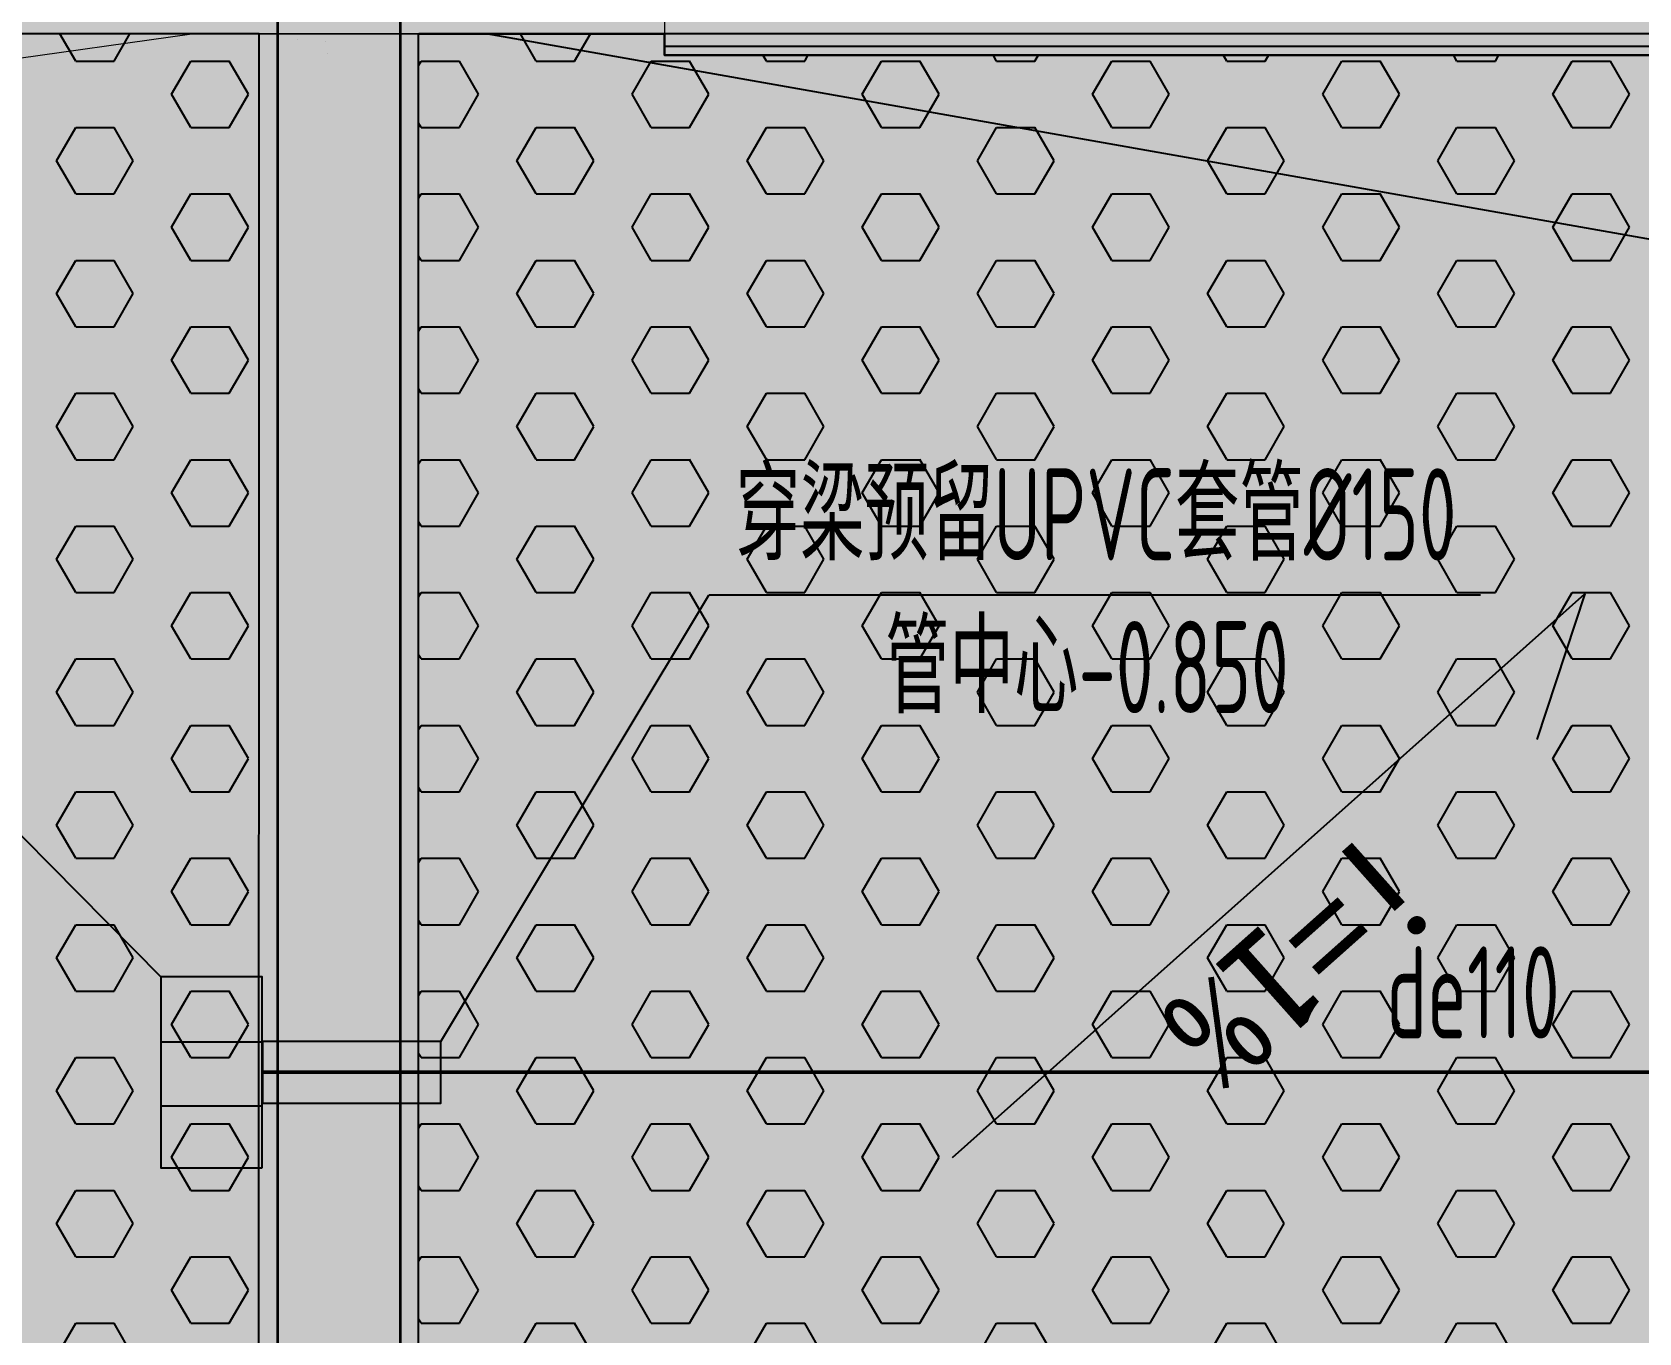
# Model space of a CAD drawing. Header units: inches. Extents: x 143994 to 247866, y 243815 to 272761.
# Drawn here: x 237138 to 239756, y 247549 to 249669 of the extents above; entities that cross this region are included whole.
import ezdxf
from ezdxf.enums import TextEntityAlignment as Align

# ---------------------------------------------------------------- set-up
doc = ezdxf.new("R2010")
doc.units = ezdxf.units.IN
doc.header["$LTSCALE"] = 1000
doc.header["$MEASUREMENT"] = 0
doc.layers.get('DEFPOINTS').update_dxf_attribs({"color": 62})
for name, color, linetype in [('0-dim', 90, 'Continuous'), ('0-fm', 30, 'Continuous'), ('0-hat', 251, 'Continuous'), ('0-word', 131, 'Continuous'), ('0-建筑1F', 127, 'Continuous'), ('0-建筑2F', 127, 'Continuous'), ('00给水标注', 13, 'Continuous'), ('00雨水标注', 3, 'Continuous'), ('00雨水管件', 64, 'Continuous'), ('A-Wall-Patn', 255, 'Continuous'), ('PUB_HATCH', 8, 'Continuous')]:
    doc.layers.add(name, color=color, linetype=linetype)
for name, color, linetype, lineweight in [('00雨水管', 60, 'Continuous', 50), ('A-Flr-LVTRY', 8, 'Continuous', 9), ('A-M-Stone', 11, 'Continuous', 15), ('A-Wall', 254, 'Continuous', 35)]:
    doc.layers.add(name, color=color, linetype=linetype, lineweight=lineweight)
doc.styles.add('ECADI', font='hzs.shx', dxfattribs={"width": 0.7, "bigfont": 'hztxt.shx'})
doc.styles.add('HS2', font='')
doc.styles.get("Standard").update_dxf_attribs({"font": 'arial.ttf'})
doc.styles.get('HS2').set_extended_font_data('SimHei')
doc.linetypes.add('Y_WATER_SUPPLY', pattern='A,3,-0.2,["Y",Standard,S=0.2,R=0,X=-0.1,Y=-0.05],-0.2', length=3.4)
pattern_1 = [(0, (36396.67, 147322.27), (0, 108.253175), [62.5, -125]), (120, (36396.67, 147322.27), (-93.75, -54.12659), [62.5, -125]), (60, (36459.17, 147322.27), (-93.75, 54.12659), [62.5, -125])]

# ---------------------------------------------------------------- blocks, each defined once
blk = doc.blocks.new('SLOP MARK')
at = {"layer": '0-dim', "color": 4}
blk.add_lwpolyline([(-13.8, 0), (13.8, 0), (9.47, 2.5)], dxfattribs=at)
at = {"layer": '0-word', "style": 'HS2', "flags": 4}
blk.add_attdef('i=1%', text='', height=3.5, dxfattribs=at).set_placement((-1.897, 1), align=Align.CENTER)
blk = doc.blocks.new('A$C0DD370A0')
at = {"layer": '0-fm'}
ref = blk.add_blockref('SLOP MARK', (-7915.6, 1898.1), dxfattribs=dict(at, xscale=-50.00000000000006, yscale=50.00000000000007, zscale=50, rotation=221.703982835027))
ref.add_attrib('i=1%', 'i=1%', dxfattribs={"layer": '0-word', "height": 175, "rotation": 221.704, "style": 'HS2'}).set_placement((-7921.6, 1825.8), align=Align.CENTER)
blk = doc.blocks.new('A$C3A954F53')
at = {"layer": '0-hat'}
h = blk.add_hatch(dxfattribs=at)
h.set_pattern_fill('HEX', color=256, scale=500)
h.set_pattern_definition(pattern_1)
h.paths.add_polyline_path([(3259.6, 0.1), (2859.5, 0.1), (2859.5, -34.5), (619.5, -34.5), (619.5, 0.5), (0, 0), (0, -2609.5), (3259.5, -2609.5)])
h = blk.add_hatch(dxfattribs=at)
h.set_pattern_fill('HEX', color=256, scale=500)
h.set_pattern_definition(pattern_1)
h.paths.add_polyline_path([(3519.5, 0.1), (3919.5, 0.1), (3919.5, -34.5), (6159.5, -34.5), (6159.5, 0.5), (6779.1, 0), (6779.1, -2609.5), (3519.6, -2609.5)])
at = {"layer": 'DEFPOINTS'}
for points in [[(3259.6, 0.1), (2859.5, 0.1), (2859.5, -34.5), (619.5, -34.5), (619.5, 0.5), (0, 0), (0, -2609.5), (3259.5, -2609.5)], [(3519.5, 0.1), (3919.5, 0.1), (3919.5, -34.5), (6159.5, -34.5), (6159.5, 0.5), (6779.1, 0), (6779.1, -2609.5), (3519.6, -2609.5)]]:
    blk.add_lwpolyline(points, close=True, dxfattribs=at)
blk = doc.blocks.new('144')
at = {"layer": 'A-M-Stone', "color": 127}
for p, q in [((653616.9, -390310.3), (653616.9, -390490.3)), ((652556.9, -390490.3), (652586.9, -390490.3)), ((652586.9, -390490.3), (652956.9, -390490.3)), ((653586.9, -390490.3), (653216.9, -390490.3)), ((653616.9, -390490.3), (653586.9, -390490.3))]:
    blk.add_line(p, q, dxfattribs=at)
at = {"layer": 'PUB_HATCH', "color": 127, "linetype": 'Continuous'}
for p, q in [((653018.4, -390499.5), (653018.4, -390499.5)), ((653065.1, -390502.9), (653065.1, -390502.9)), ((653166.1, -390490.1), (653166.1, -390490.1)), ((653068.6, -390523.1), (653068.6, -390523.1))]:
    blk.add_line(p, q, dxfattribs=at)
at = {"layer": 'PUB_HATCH', "color": 127}
for p, q in [((653616.9, -390490.3), (653616.9, -390525.3)), ((653616.9, -390525.3), (655856.9, -390525.3))]:
    blk.add_line(p, q, dxfattribs=at)
blk = doc.blocks.new('1442323')
at = {"layer": 'A-Flr-LVTRY', "color": 127}
blk.add_line((691954.2, -390992.9), (694896.9, -390579.3), dxfattribs=at)
at = {"layer": 'A-M-Stone', "color": 127}
for p, q in [((695666.9, -390399.3), (695666.9, -390579.3)), ((694606.9, -390579.3), (694636.9, -390579.3)), ((695636.9, -390579.3), (694636.9, -390579.3)), ((695006.9, -390579.3), (695266.9, -390579.3)), ((695666.9, -390579.3), (695636.9, -390579.3))]:
    blk.add_line(p, q, dxfattribs=at)
at = {"layer": 'PUB_HATCH', "color": 127}
for p, q in [((698375.3, -391109.8), (695376.9, -390579.3)), ((695666.9, -390579.3), (695666.9, -390599.3)), ((695666.9, -390599.3), (697906.9, -390599.3))]:
    blk.add_line(p, q, dxfattribs=at)
blk = doc.blocks.new('雨水口')
at = {"layer": '00雨水管件'}
for p, q in [((641335.4, -256989.9), (641335.4, -256824.7)), ((641439.6, -256989.9), (641439.6, -256824.7))]:
    blk.add_line(p, q, dxfattribs=at)
blk.add_lwpolyline([(641234.5, -256824.7), (641545.4, -256824.7), (641545.4, -256989.9), (641234.5, -256989.9)], close=True, dxfattribs=at)

msp = doc.modelspace()

# ---------------------------------------------------------------- hatches: boundary and pattern name
at = {"layer": 'DEFPOINTS'}
h = msp.add_hatch(dxfattribs=at)
h.set_pattern_fill('ANSI31', color=250)
h.set_pattern_definition([(45, (0, 0), (-1.122532015, 1.122532015), [])])
h.paths.add_polyline_path([(247866.03, 243814.78), (223286.02, 243814.78), (223286.02, 270814.78), (247866.03, 270814.78)])

# ---------------------------------------------------------------- linework, layer by layer
at = {"layer": '00雨水标注', "color": 1}
for p in [(237803.77, 248023.73), (239497.39, 248751.16)]:
    msp.add_line(p, (238240.39, 248751.16), dxfattribs=at)
at = {"layer": '00雨水标注'}
msp.add_line((237004.02, 248477.2), (237347.96, 248129.21), dxfattribs=at)
at = {"layer": '00雨水标注', "color": 1}
msp.add_lwpolyline([(237803.77, 248023.73), (237513.2, 248023.73), (237513.2, 247923.73), (237803.77, 247923.73)], close=True, dxfattribs=at)
at = {"layer": '00雨水管', "linetype": 'Y_WATER_SUPPLY', "ltscale": 0.5}
msp.add_line((240917.96, 247973.76), (237513.2, 247973.76), dxfattribs=at)
at = {"layer": 'A-M-Stone'}
for p, q in [((237508.2, 247056.1), (237508.2, 249666.1)), ((237768.2, 247056.1), (237768.2, 249666.1))]:
    msp.add_line(p, q, dxfattribs=at)
at = {"layer": 'A-Wall'}
for p, q in [((237538.2, 247026.1), (237538.2, 249696.1)), ((237738.2, 247026.1), (237738.2, 249696.1))]:
    msp.add_line(p, q, dxfattribs=at)
at = {"layer": 'A-Wall-Patn', "color": 11}
for points in [[(237508.2, 249666.1), (234248.2, 249666.1), (234248.2, 248896.1)], [(241028.2, 248866.1), (241028.2, 248866.1), (241028.2, 249666.1), (237768.2, 249666.1)]]:
    msp.add_lwpolyline(points, dxfattribs=at)

# ---------------------------------------------------------------- block references
at = {"layer": '0-建筑1F'}
msp.add_blockref('144', (-415448.72, 640156.38), dxfattribs=at)
at = {"layer": '0-建筑2F'}
msp.add_blockref('1442323', (-457498.72, 640245.41), dxfattribs=at)
at = {"layer": '00给水标注', "xscale": -1, "rotation": 270}
msp.add_blockref('雨水口', (494337.86, -393416.15), dxfattribs=at)
at = {"layer": 'DEFPOINTS'}
for name, p in [('A$C0DD370A0', (247068.19, 246396.11)), ('A$C3A954F53', (234248.2, 249666.1))]:
    msp.add_blockref(name, p, dxfattribs=at)

# ---------------------------------------------------------------- texts
at = {"layer": '00雨水标注', "color": 1, "style": 'ECADI', "width": 0.7}
for s, p in [('穿梁预留UPVC套管%%C150', (238284.2, 248807.88)), ('管中心-0.850', (238527.66, 248559.07))]:
    msp.add_text(s, height=150, rotation=0, dxfattribs=at).set_placement(p)
at = {"layer": '00雨水标注', "style": 'ECADI', "width": 0.7}
msp.add_text('de110', height=150, rotation=360, dxfattribs=at).set_placement((239344.67, 248028.95))

doc.saveas('drawing.dxf')
